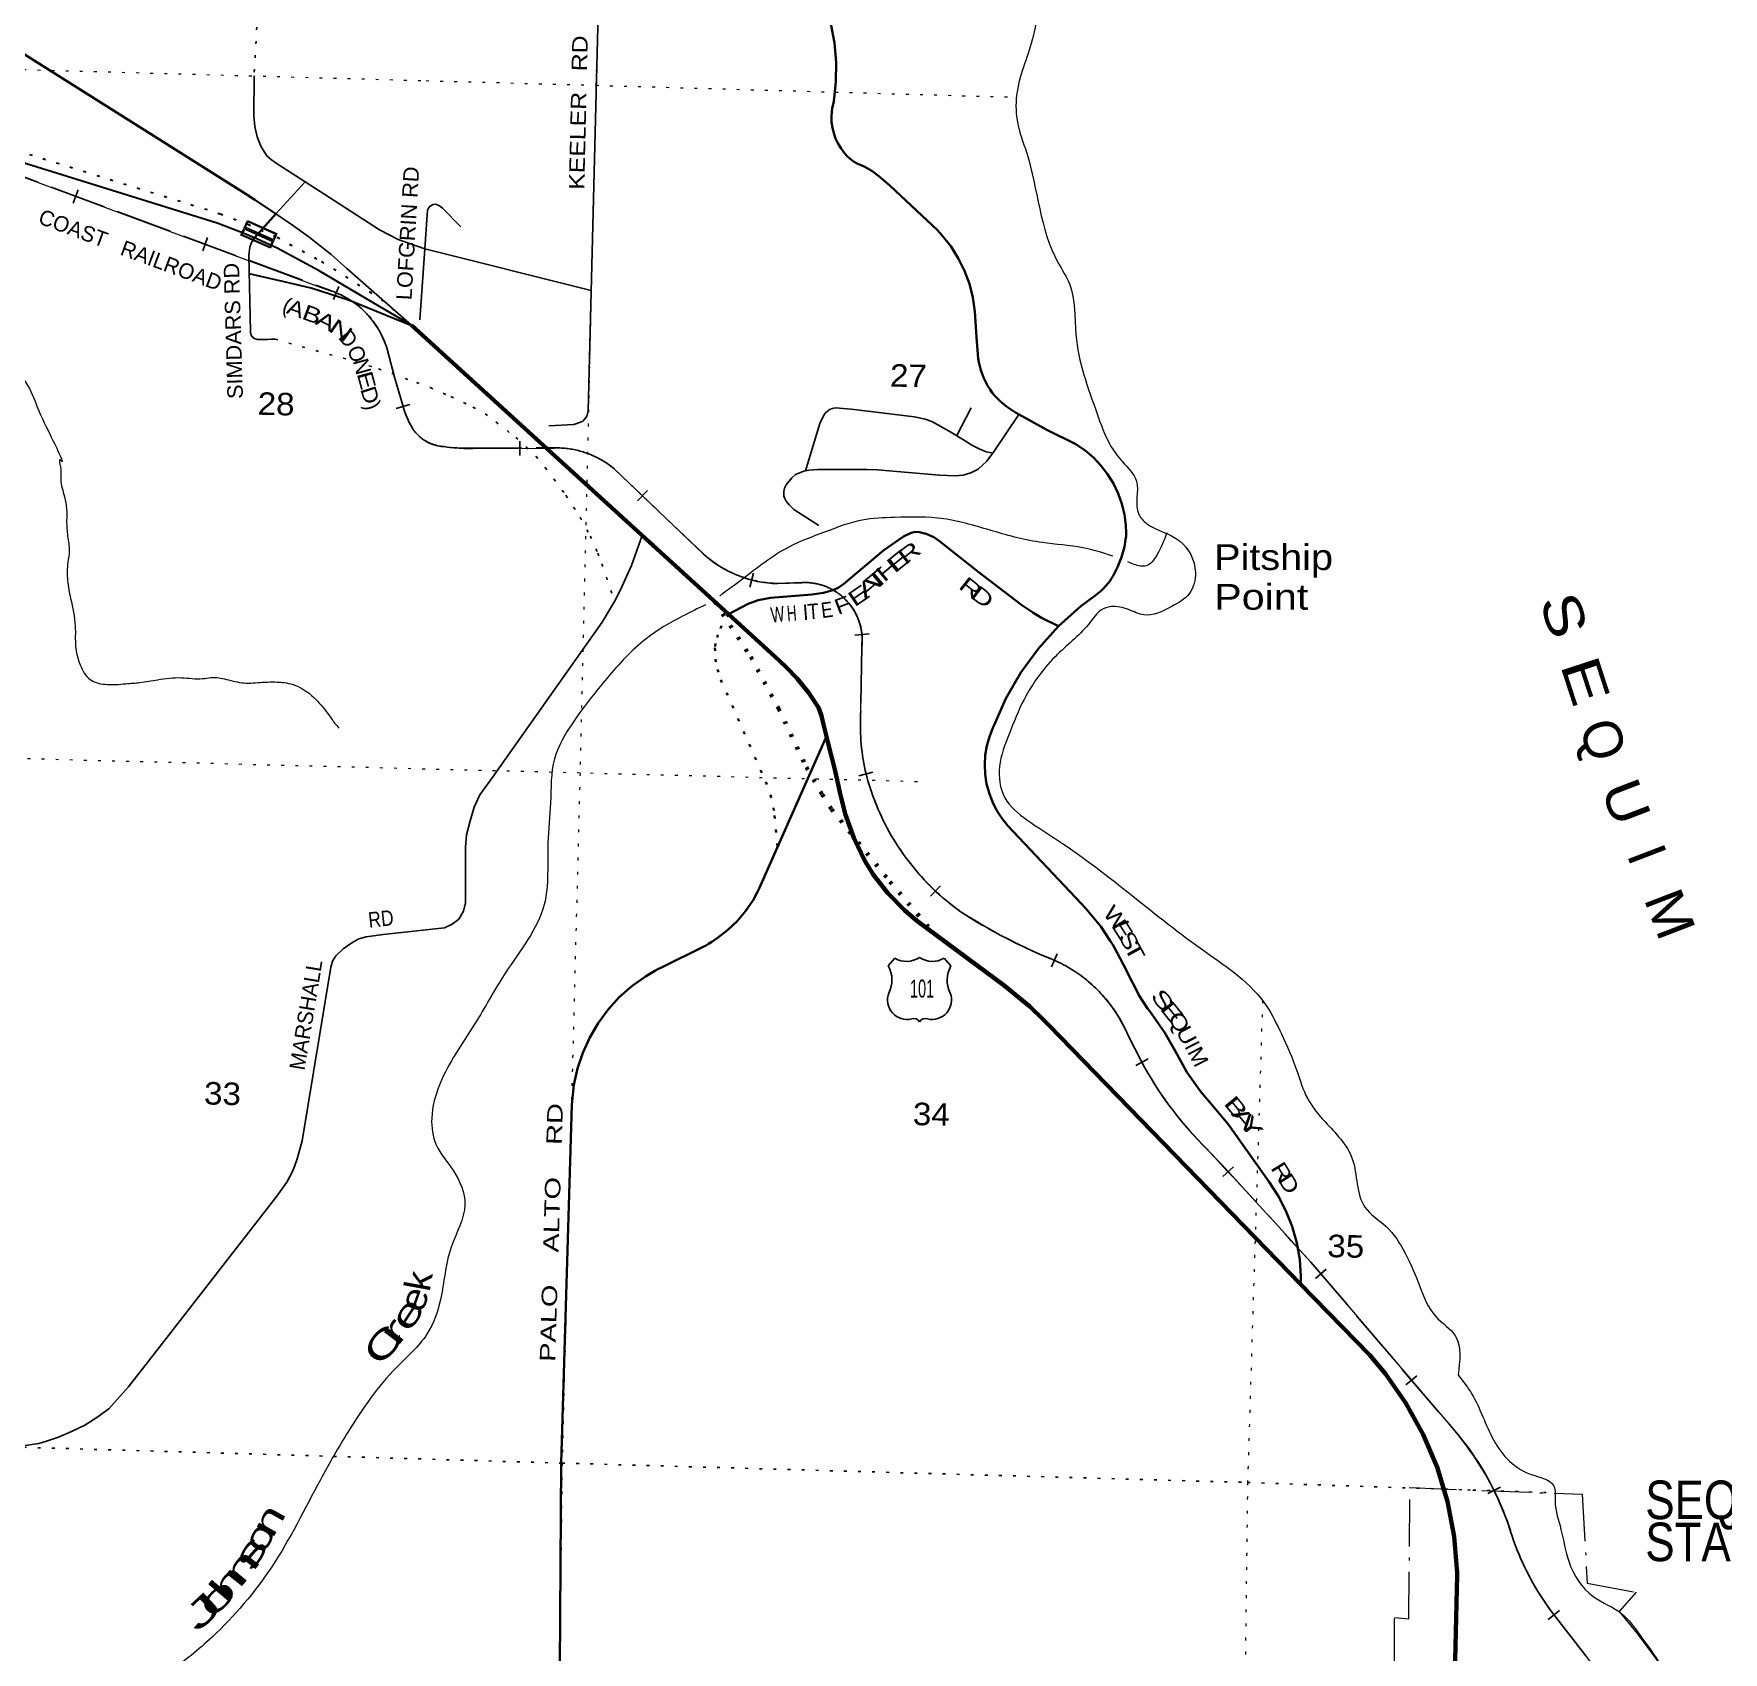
# Model space of a CAD drawing. Header units: feet. Extents: x -739708 to -488887, y 188754 to 379550.
# Drawn here: x -511194 to -498072, y 203743 to 216315 of the extents above; entities that cross this region are included whole.
import ezdxf
from ezdxf.enums import TextEntityAlignment as Align

# ---------------------------------------------------------------- set-up
doc = ezdxf.new("R2010")
doc.units = ezdxf.units.FT
doc.header["$LTSCALE"] = 73
for name, pattern in [('DOT_DASHED', [7.7, 5, -1.2, 0.3, -1.2]), ('DOTTED', [1.5, 0.3, -1.2]), ('LONG_DASHED', [7.5, 6, -1.5])]:
    doc.linetypes.add(name, pattern=pattern)
for name, color, linetype, lineweight in [('16', 7, 'Continuous', 25), ('20', 7, 'Continuous', 70), ('21', 7, 'Continuous', 25), ('26', 7, 'Continuous', 40), ('29', 7, 'Continuous', 25), ('39', 7, 'Continuous', 13), ('42', 7, 'Continuous', 25), ('44', 7, 'DOT_DASHED', 13), ('53', 7, 'DOTTED', 40), ('57', 7, 'Continuous', 13), ('6', 7, 'DOTTED', 25), ('63', 7, 'Continuous', 25), ('7', 7, 'DOTTED', 13)]:
    doc.layers.add(name, color=color, linetype=linetype, lineweight=lineweight)
for name, color, linetype in [('27', 7, 'Continuous'), ('30', 7, 'Continuous'), ('41', 7, 'Continuous')]:
    doc.layers.add(name, color=color, linetype=linetype)

msp = doc.modelspace()

# ---------------------------------------------------------------- linework, layer by layer
at = {"layer": '16'}
for p, q in [((-504557.27, 209075.17), (-504505.96, 209133.93)), ((-504314.2, 209139.9), (-504314.48, 209139.7)), ((-504122.11, 209134.02), (-504070.72, 209075.17))]:
    msp.add_line(p, q, dxfattribs=at)
for centre, radius, start, end in [((-504750.25, 208964.54), 222.05, 332.97043, 29.75871), ((-504414.88, 209291.59), 182.07, 239.97227, 303.45418), ((-504213.1, 209291.09), 181.52, 236.33975, 300.08743), ((-504213.11, 209291.59), 182.07, 236.54582, 236.59441), ((-503877.75, 208964.54), 222.05, 150.24129, 207.02957), ((-504411.06, 208809.64), 151.42, 159.09177, 283.81923), ((-504216.94, 208809.64), 151.42, 256.18077, 20.90823)]:
    msp.add_arc(centre, radius, start, end, dxfattribs=at)
for centre, major_axis, start_param, end_param in [((-504355.72, 208610.82), (-19.56, 51.67), 4.95877769, 6.28318531), ((-504272.27, 208610.82), (19.56, 51.67), 0, 1.32637542)]:
    msp.add_ellipse(centre, major_axis=major_axis, ratio=0.929097, start_param=start_param, end_param=end_param, dxfattribs=at)
at = {"layer": '20', "linetype": 'DOTTED', "lineweight": 35}
msp.add_line((-508229.25, 214022.37), (-508502.88, 214259.51), dxfattribs=at)
msp.add_lwpolyline([(-517465.52, 216548.16), (-514982.07, 216460.46), (-514807.7, 216443.45), (-514666.57, 216422.75), (-514540.17, 216396.32), (-514260.02, 216320.82), (-509745.32, 214917.08), (-509530.99, 214835.66), (-509302.37, 214734.39), (-508958.25, 214546.23), (-508502.45, 214259.24)], dxfattribs=at)
at = {"layer": '20', "lineweight": 35}
for points in [[(-517467.17, 216473.17), (-514987.03, 216385.58), (-514816.78, 216368.99), (-514679.71, 216348.87), (-514557.61, 216323.34), (-514280.92, 216248.78), (-509769.8, 214846.14), (-509559.51, 214766.26), (-509481.93, 214731.9)], [(-508257.48, 214048.11), (-508552.86, 214222.56), (-508976.75, 214472.44), (-509304.4, 214648.96), (-509485.54, 214733.5)]]:
    msp.add_lwpolyline(points, dxfattribs=at)
at = {"layer": '20'}
for points in [[(-505037.34, 210856.94), (-505061.23, 210949.07), (-505076.45, 211017.52), (-505099.82, 211081.05), (-505175.73, 211198.44), (-505263.5, 211307.25), (-505346.53, 211391.93), (-505404.96, 211446.96), (-505799.02, 211806.3), (-508261.18, 214051.49)], [(-501354.27, 206602.41), (-503308.11, 208611.86), (-503332.38, 208636.82), (-503357.42, 208661.35), (-503458.08, 208759.95), (-503656.52, 208922.67), (-503947.12, 209135.74), (-504336.57, 209425.89), (-504411.23, 209489.18), (-504429.99, 209506.25), (-504559.85, 209639.32), (-504675.09, 209785.24), (-504737.86, 209890.86), (-504824.37, 210069.31), (-504891.75, 210255.83), (-504933.1, 210423.36), (-504939.26, 210448.32), (-504944.53, 210473.36), (-504971.22, 210600.23), (-505028.69, 210823.34), (-505037.34, 210856.94)], [(-498847.65, 201427.18), (-499275.15, 201834.23), (-499513.54, 202076.84), (-499668.81, 202252.58), (-499804.86, 202443.57), (-499920.2, 202647.75), (-500013.56, 202862.86), (-500083.93, 203086.55), (-500130.53, 203316.37), (-500152.85, 203549.81), (-500154.63, 203681.98), (-500138.93, 204340.8), (-500138.33, 204365.84), (-500140.48, 204390.8), (-500162.06, 204642.07), (-500214.54, 204914.34), (-500295.19, 205179.64), (-500403.14, 205435.05), (-500537.18, 205677.78), (-500695.87, 205905.17), (-500818.01, 206050.9), (-501354.27, 206602.41)]]:
    msp.add_lwpolyline(points, dxfattribs=at)
at = {"layer": '20', "linetype": 'DOTTED'}
msp.add_lwpolyline([(-505904.11, 211902.13), (-505624.87, 211474.12), (-505408.42, 211072.59), (-505193.23, 210617.1), (-505070.26, 210405.96), (-504997.83, 210291.4), (-504544.53, 209728.54), (-504203.96, 209327.09)], dxfattribs=at)
at = {"layer": '21'}
msp.add_lwpolyline([(-508261.18, 214051.49), (-508761.36, 214490.78), (-508885.1, 214600.82), (-509054.65, 214736.08), (-509176.09, 214823.19), (-509313.37, 214915.21)], dxfattribs=at)
at = {"layer": '21', "lineweight": 35}
msp.add_lwpolyline([(-508252.45, 214043.53), (-508740.73, 214242.07), (-509038.6, 214338.35), (-509249.4, 214388.79), (-509520.96, 214450.3)], dxfattribs=at)
at = {"layer": '26'}
for q in [(-509477.04, 215024.91), (-509480.34, 214731.08)]:
    msp.add_line((-509313.37, 214915.21), q, dxfattribs=at)
for points in [[(-509476.14, 215024.31), (-509544.6, 215070.25), (-513254.72, 217410.3), (-513306.42, 217441.66)], [(-504578.9, 215164.84), (-504629.98, 215209.91), (-504685.5, 215249.4), (-504744.83, 215282.86), (-504774.76, 215296.79), (-504798.48, 215307.73), (-504826.09, 215323.81), (-504851.88, 215342.69), (-504875.55, 215364.16), (-504896.84, 215387.98), (-504923.81, 215422.97), (-504946.97, 215460.59), (-504966.08, 215500.42), (-504980.91, 215542.03), (-504991.32, 215584.96), (-504997.18, 215628.75), (-504998.43, 215672.91), (-504995.74, 215708.02), (-504992.57, 215733.73), (-504987.82, 215758.02), (-504986.35, 215765.54), (-504981.13, 215792.22), (-504978.33, 215815.54), (-504963.14, 215942.06), (-504960.91, 216093.2), (-504974.49, 216243.75), (-505003.74, 216392.05)], [(-501354.27, 206602.41), (-501353.99, 206622.06), (-501353.44, 206661.35), (-501361.85, 206792.88), (-501383.96, 206922.81), (-501419.53, 207049.72), (-501468.17, 207172.22), (-501529.35, 207288.96), (-501602.4, 207398.66), (-501917.49, 207846.09), (-502054.55, 208006.83), (-502128.66, 208095.33), (-502237.11, 208249.62), (-502328.85, 208414.39), (-502407.88, 208554.37), (-502492.4, 208674.31), (-502510.11, 208699.44), (-502529.26, 208724.31), (-502543.16, 208742.37), (-502606.05, 208838.62), (-502658.53, 208940.9), (-502731.47, 209088.47), (-502802.27, 209220.32), (-502815.15, 209244.32), (-502832.56, 209270.32), (-502905.49, 209379.24), (-503021.65, 209520.29), (-503059.6, 209558.67), (-503629.48, 210162.96), (-503675.64, 210220.72), (-503715.5, 210282.99), (-503748.64, 210349.08), (-503774.69, 210418.28), (-503793.36, 210489.82), (-503804.45, 210562.92), (-503807.84, 210636.78), (-503803.49, 210710.58), (-503791.45, 210783.53), (-503771.85, 210854.82), (-503744.91, 210923.67), (-503737.88, 210938.71), (-503643.04, 211151.12), (-503526.52, 211352.45), (-503389.59, 211540.5), (-503233.75, 211713.21), (-503060.71, 211868.68), (-502951.98, 211949.98), (-502927.08, 211968.6), (-502901.98, 211989.88), (-502896.33, 211994.67), (-502863.7, 212028.3), (-502834.76, 212065.16), (-502825.54, 212079.84), (-502809.86, 212104.8), (-502797.1, 212129.84), (-502776.04, 212171.17), (-502745.53, 212249.28), (-502723.35, 212330.15), (-502714.15, 212386.13), (-502709.88, 212412.12), (-502710.5, 212436.13), (-502712.16, 212497.01), (-502723.39, 212581.52), (-502743.39, 212664.4), (-502771.95, 212744.73), (-502808.74, 212821.64), (-502853.38, 212894.28), (-502905.36, 212961.86), (-502964.12, 213023.63), (-503029.01, 213078.93), (-503099.33, 213127.13), (-503325.42, 213239.56), (-503569.56, 213374.14), (-503585.13, 213383.89), (-503637.63, 213418.48), (-503686.24, 213458.37), (-503729.28, 213501.98), (-503750.49, 213526.95), (-503766.42, 213551.98), (-503785.37, 213581.76), (-503814.3, 213639.87), (-503837, 213700.69), (-503853.22, 213763.55), (-503858.53, 213793.46), (-503872.72, 213958.26), (-503884.3, 214156.86), (-503900.11, 214265.41), (-503927.17, 214371.71), (-503965.2, 214474.6), (-504013.77, 214572.95), (-504072.36, 214665.69), (-504140.32, 214751.79), (-504174.7, 214789.08), (-504541.9, 215133.37), (-504578.9, 215164.84)], [(-503234.4, 211712.63), (-503367.24, 211778.78), (-503435.04, 211819.97), (-503520.78, 211876.41), (-503860.6, 212137.16), (-504159.54, 212373.26), (-504204.5, 212404.7), (-504262.05, 212429.54), (-504315.07, 212443.08), (-504346.66, 212445.34), (-504379.39, 212438.57), (-504439.2, 212410.04), (-504591.5, 212303.11), (-504902.89, 212041.22), (-504945.76, 212011.87), (-504986.89, 211992.12), (-505060.84, 211971.23), (-505150.92, 211959.43), (-505472.01, 211934.28), (-505568.55, 211914.79), (-505644.41, 211887.64), (-505799.02, 211806.3)], [(-507107.39, 203627.41), (-507098.35, 205214.33), (-507013.8, 207996.18), (-507013.04, 208021.17), (-507010.24, 208046.18), (-506998.6, 208150.22), (-506970.75, 208277.05), (-506929.8, 208400.27), (-506876.19, 208518.53), (-506810.51, 208630.54), (-506733.49, 208735.07), (-506645.96, 208830.98), (-506548.88, 208917.22), (-506443.32, 208992.83), (-506368.86, 209035.67), (-506342.04, 209051.11), (-506318.86, 209062.52), (-505985.29, 209226.78), (-505977.76, 209231.27), (-505952.76, 209246.16), (-505927.76, 209262.06), (-505885.51, 209288.94), (-505804.78, 209351.56), (-505731.05, 209422.27), (-505665.1, 209500.3), (-505607.68, 209584.8), (-505572.81, 209649.82), (-505559.37, 209674.88), (-505548.34, 209699.82), (-505051.34, 210823.34), (-505037.34, 210856.94)]]:
    msp.add_lwpolyline(points, dxfattribs=at)
at = {"layer": '29', "linetype": 'DOTTED'}
msp.add_line((-509405.93, 217351.54), (-509482.94, 215987.84), dxfattribs=at)
at = {"layer": '29'}
for p, q in [((-509313.37, 214915.21), (-509086.64, 215165.21)), ((-508157.08, 214644.26), (-506864.77, 214321.25)), ((-503912.49, 213408.52), (-504026.8, 213190.2)), ((-505200.81, 212918.99), (-505087.66, 213288.18)), ((-510238.16, 206086.11), (-509306.8, 207285.1))]:
    msp.add_line(p, q, dxfattribs=at)
for points in [[(-507193.61, 213270.15), (-507000.09, 213281.11), (-506947.71, 213297.33), (-506929.16, 213306.61), (-506911.07, 213325.65), (-506897.63, 213343.73), (-506888.81, 213385.04), (-506788.35, 217298.02)], [(-509086.64, 215165.21), (-509303.02, 215303.53), (-509348.15, 215335.14), (-509382.49, 215366.67), (-509428.26, 215436.73), (-509459.85, 215513.49), (-509477.9, 215594.76), (-509483.54, 215678.3), (-509482.94, 215987.84)], [(-508157.08, 214644.26), (-508364.32, 214716.54), (-508508.73, 214793.3), (-508815.62, 214991.97), (-509086.64, 215165.21)], [(-508138.71, 214908.15), (-508134.73, 214945.84), (-508129.16, 214959.76), (-508120.82, 214970.89), (-508102.27, 214983.88), (-508091.14, 214989.45), (-508077.23, 214990.38), (-508065.17, 214988.52), (-508046.63, 214981.1), (-508034.57, 214973.68), (-508018.81, 214960.68), (-507876.92, 214814.99)], [(-508138.71, 214908.15), (-508157.08, 214644.26), (-508195.41, 214093.51)], [(-509480.34, 214731.08), (-509503.73, 214694.83), (-509515.18, 214658.15), (-509524.35, 214593.96), (-509510.39, 214001.71)], [(-509510.39, 214001.71), (-509506.77, 213980.27), (-509500.28, 213967.28), (-509490.08, 213954.29), (-509475.24, 213945.94), (-509455.76, 213939.44), (-509432.2, 213939.88), (-509379.17, 213941.01), (-509346.45, 213943.27), (-509319.44, 213942.23)], [(-505087.66, 213288.18), (-505057.8, 213353.02), (-505042.04, 213372.5), (-505008.66, 213398.48), (-504991.04, 213404.98), (-504967.86, 213409.62), (-504845.46, 213398.48), (-504352.15, 213339.1), (-504270.55, 213320.54), (-504218.62, 213301.98), (-504085.09, 213227.75), (-503958.98, 213153.52), (-503907.05, 213120.12), (-503851.42, 213090.42), (-503796.7, 213067.23), (-503743.67, 213058.15)], [(-503543.9, 213356.73), (-503743.95, 213058.23), (-503743.67, 213058.15)], [(-503743.95, 213058.23), (-503794.85, 212993), (-503859.76, 212933.61), (-503915.39, 212903.92), (-503974.74, 212885.36), (-504037.8, 212881.65), (-504158.34, 212885.36), (-504640.53, 212928.05), (-504723.98, 212929.9), (-505100.46, 212929.9), (-505172.79, 212924.34), (-505211.73, 212916.91), (-505237.69, 212907.63), (-505278.5, 212890.93), (-505306.31, 212866.81), (-505350.82, 212811.13), (-505363.8, 212785.15), (-505369.37, 212759.17), (-505367.51, 212722.05), (-505361.95, 212710.92), (-505348.97, 212683.08), (-505326.71, 212655.25), (-505289.62, 212619.99), (-505095.56, 212494.08)], [(-509306.8, 207285.1), (-509228.42, 207393.25), (-509187.61, 207471.19), (-509169.07, 207515.74), (-509146.81, 207575.12), (-509109.84, 207714.54), (-508887.27, 209065.67), (-508874.28, 209112.07), (-508848.32, 209152.9), (-508790.82, 209206.72), (-508722.19, 209253.12), (-508670.18, 209284.38), (-508610.83, 209299.23), (-508479.23, 209318.08), (-508004.42, 209370.05), (-507943.21, 209397.89), (-507893.13, 209436.86), (-507856.04, 209499.97), (-507841.2, 209563.07), (-507841.2, 209993.65), (-507831.93, 210092.02), (-507804.11, 210201.51), (-507772.58, 210307.31), (-507729.92, 210401.96), (-507633.47, 210535.59), (-506780.29, 211745.67), (-506683.86, 211905.29), (-506639.33, 211990.65), (-506550.31, 212183.67), (-506469.28, 212417.49)], [(-511518.2, 205337.05), (-511279.85, 205346.34), (-511153.73, 205364.9), (-511094.37, 205383.46), (-511001.64, 205413.15), (-510901.48, 205457.7), (-510797.62, 205505.95), (-510704.88, 205565.34), (-510612, 205633.87), (-510460.06, 205802.9), (-510238.16, 206086.11)]]:
    msp.add_lwpolyline(points, dxfattribs=at)
at = {"layer": '29', "linetype": 'DOTTED'}
msp.add_lwpolyline([(-509319.44, 213942.23), (-508694.89, 213768.3), (-508516.05, 213712.99), (-508221.02, 213605.75), (-508114.39, 213566.24), (-507954.76, 213497.38), (-507782.68, 213414.98), (-507688.49, 213361.92), (-507604.42, 213299.83), (-507450.97, 213180.18), (-507293.69, 213033.08), (-507220.81, 212945.38), (-507061.18, 212729.76), (-506948.9, 212559.31), (-506871.63, 212413.69), (-506812.38, 212279.36), (-506781.37, 212196.95), (-506684.16, 211906.8)], dxfattribs=at)
at = {"layer": '39'}
for points in [[(-503334.12, 222589.22), (-503326.18, 222855.79), (-503360.1, 223015.47), (-503409.63, 223271.95), (-503461.29, 223305.45), (-503514.42, 223045.15), (-503528.79, 222716.89), (-503584.96, 222275.6), (-503637.81, 221892.84), (-503666.35, 221606.52), (-503654.54, 221412.26), (-503763.56, 221222.74), (-503999.27, 220955.26), (-504148.17, 220693.9), (-504308.08, 220572.23), (-504477.88, 220458.86), (-504717.37, 220474.39), (-504877.85, 220417.4), (-504973.22, 220207.37), (-505101.3, 219975.85), (-505232.87, 219950.53), (-505344.95, 219985.4), (-505312.42, 219907.88), (-505335.34, 219874.04), (-505419.99, 219873.94), (-505386.87, 219822.66), (-505307.87, 219659.21), (-505156.41, 219401.15), (-505007.27, 219219.94), (-504837.49, 219060.5), (-504644.74, 218936.9), (-504282.07, 218841.8), (-503918.76, 218865.91), (-503759.44, 218961.33), (-503705.3, 219129.85), (-503730.94, 219245.62), (-503771.63, 219319.29), (-503690.87, 219416.48), (-503644.13, 219524.55), (-503622.4, 219685.73), (-503641.15, 219839.74), (-503685.37, 219935.72), (-503644.54, 219959.04), (-503546.69, 219918.43), (-503487.57, 219676.61), (-503553.94, 219320.43), (-503604.24, 218961.85), (-503565, 218732.61), (-503457, 218513.94), (-503401.55, 218379.31), (-503452.06, 218101.57), (-503358.95, 217485.13), (-503376.86, 216861.09), (-503431.79, 216294.48), (-503556.22, 215864.84), (-503557.04, 215646.6), (-503482.17, 215388.26), (-503239.08, 214538.05), (-503148.13, 214368.26), (-503100.35, 213979.18), (-502934.68, 213363.11), (-502835.19, 213124.42), (-502737.43, 212988.83), (-502629.88, 212840.9), (-502611.45, 212581.81), (-502550.54, 212511.72), (-502295.57, 212376.62), (-502172.04, 212131.32), (-502217.98, 211968.67), (-502359.35, 211864.77), (-502572.39, 211800.88), (-502690.39, 211841.95), (-502826.92, 211865.25), (-502906.15, 211836.73), (-502988.84, 211743.62), (-503242.27, 211494.73), (-503501.97, 211144.94), (-503618.83, 210874.77), (-503692.93, 210623.84), (-503651.99, 210380.42), (-503480.47, 210208.8), (-503234.19, 210045.6), (-502096.48, 209185.24), (-501838.65, 208997.53), (-501618.2, 208760.15), (-501504.07, 208545.37), (-501385.33, 208265.83), (-501299.63, 208041.6), (-501164.54, 207862.73), (-500953.28, 207575.03), (-500854.82, 207198.94), (-500692.83, 207051.8), (-500542.31, 206842.26), (-500429.12, 206585.08), (-500307.29, 206353.96), (-500151.56, 206196.85), (-500132.03, 205897.33)], [(-492445.29, 222571.12), (-493412.68, 222209.05), (-493977.27, 221924.77), (-494474.71, 221669.27), (-494910.69, 221367.93), (-495169.89, 221131.3), (-495365.44, 220947.79), (-496005.77, 220610.65), (-496556.66, 220398.81), (-496992.36, 220291.46), (-497691.72, 220109.25), (-498138.39, 219961.73), (-498680.14, 219798.18), (-499516.05, 219548.33), (-500348.03, 219368.32), (-500840.65, 219273.36), (-501610.07, 219094.55), (-502120.17, 218994.95), (-502443.47, 218775.94), (-502456.33, 218560), (-502382.93, 218416.88), (-502195.23, 218428.79), (-501721.66, 218608.03), (-500799.1, 218923.19), (-500110.62, 219160.6), (-499647.68, 219320.84), (-499188.38, 219510.6), (-498773.09, 219606.28), (-498257.98, 219659.29), (-497889.74, 219661.03), (-497682.68, 219518.96), (-497593.97, 219339.11), (-497330.69, 219034.07), (-497086.65, 218860.82), (-497005.24, 218715.49), (-497099.93, 218444.82), (-497243.33, 218250.03), (-497437.98, 218106.91), (-497532.69, 218197.97), (-497603.58, 218454.2), (-497683.06, 218686.38), (-497777.99, 218949.21), (-497821.12, 219184.61), (-497821.55, 219437.22), (-497908.03, 219528.44), (-497958.32, 219523.86), (-498023.48, 219419.56), (-497958.96, 219058.39), (-497844.12, 218694.06), (-497559.56, 217986.39), (-497355.95, 217717.05), (-496638.02, 217102.63), (-496328.09, 216901.62), (-495852.68, 216529.13), (-495245.58, 216006.13), (-494932.22, 215596.89), (-494669.97, 215245.39), (-494212.78, 214778.33), (-494082.45, 214476.3), (-493963.91, 214006.8), (-493710.34, 213083.6), (-493600.2, 212780), (-493585.73, 212434.11), (-493665.62, 212013.56), (-493913.54, 211196.69), (-494131.44, 210732.79), (-494387, 210207.09), (-494695.1, 209765.43), (-495022.49, 209362.61), (-495187.64, 209186.5), (-495255.38, 209131.45), (-495220.82, 209053.87), (-495100.37, 208942.02), (-494998.63, 208804.32), (-494935.63, 208465.41), (-494958.3, 208261.82), (-494888.26, 208058.15), (-494591.43, 207358.28), (-494455.95, 207106.65), (-494127.02, 206581.87), (-493926.05, 206284.3), (-493762.09, 206135.09), (-493616.93, 206046.93), (-493503.73, 205880.68), (-493431.46, 205596.13), (-493461.83, 205317.94), (-493487.81, 205146.75), (-493497.84, 205058.06), (-493415.88, 205027.92), (-493306.34, 204968.85), (-493193.9, 204859.2), (-493111.6, 204663.34), (-492998.81, 204387.97), (-492917.62, 204232.55), (-492880.84, 204074.09), (-492853.01, 204036.68)], [(-512579.38, 214610.26), (-512409.65, 214548.09), (-512265.83, 214498.58), (-512161.47, 214488.26), (-512159.46, 214488.22), (-512155.55, 214482.08), (-511986.38, 214391.68), (-511835.99, 214265.36), (-511753.05, 214186.9), (-511735.16, 214176.43), (-511585.04, 214035.99), (-511485.65, 213872.44), (-511239.92, 213580.63), (-511160.9, 213403.39), (-511064.37, 213195.51), (-510989.6, 213006.26), (-510991.57, 213008.32), (-510993.74, 213000.29), (-510986.63, 212951.71), (-510984.48, 212854.82), (-510954.92, 212719), (-510938.66, 212623.82), (-510938.36, 212535.03), (-510930.69, 212411.79), (-510918.8, 212298.54), (-510928.55, 212209.98), (-510931.31, 212066.78), (-510907.83, 211929.07), (-510871.79, 211712.4), (-510868.76, 211556.98), (-510833.33, 211412.96), (-510755.11, 211298.29), (-510641.2, 211261.53), (-510478.24, 211266.09), (-510369.47, 211275.85), (-510232.32, 211297.11), (-510047.01, 211313.3), (-509882.27, 211305.71), (-509817.76, 211314.41), (-509697.39, 211299.71), (-509561.18, 211272.56), (-509418.31, 211277.56), (-509337.84, 211279.86), (-509215.38, 211269.15), (-509079.79, 211209.73), (-508990.82, 211131.15), (-508884.77, 210999.73), (-508857.37, 210960.8), (-508821.93, 210921.7)], [(-502809.47, 212256.49), (-503046.49, 212322.89), (-503362.03, 212362.36), (-503742.97, 212451.82), (-504125.79, 212547.38), (-504508.48, 212558.06), (-504760.86, 212537.5), (-505053.18, 212443.08), (-505329.83, 212328.09), (-505690.11, 212077.57), (-505864.26, 211949.78)], [(-502393.37, 212438.07), (-502471.37, 212265.41), (-502553.83, 212182.4), (-502646.31, 212192.58), (-502697.21, 212213.39)], [(-505975.91, 211879.85), (-506153.98, 211791.01), (-506438.03, 211615.56), (-506741.11, 211309.19), (-507006.76, 210963.58), (-507150.08, 210681.88), (-507179.83, 210341.03), (-507200.84, 210030.3), (-507229.66, 209549.99), (-507529.63, 209021.26), (-507770.31, 208620.52), (-508040.63, 208155.78), (-508102.96, 207890.44), (-508069.23, 207685.57), (-507934.68, 207482.46), (-507845.76, 207221.78), (-507951.92, 206888.72), (-508035.57, 206480.38), (-508140.25, 206213.98), (-508377.79, 205954.63), (-508749.55, 205459.85), (-508967.53, 205082.85), (-509345.35, 204406.33), (-509808.93, 203861.09), (-510147.5, 203589.88), (-510511.81, 203339.46), (-510755.98, 203053.98), (-510929.33, 202781.05), (-510975.99, 202495.15), (-511071.81, 202264.92), (-511907.95, 201279.48), (-512098.4, 200962.48), (-512185.94, 200651.23), (-512255.62, 200327.45), (-512633.97, 199083.09), (-512767.88, 198770.87), (-512910.53, 198428.54), (-512950.43, 198265.75)], [(-500132.03, 205897.33), (-500036.15, 205767.84), (-499868.62, 205416.47), (-499570.74, 205126.81), (-499387.39, 205033.74), (-499377.91, 204916.32), (-499332.4, 204697.04), (-499269.53, 204443.01), (-499081.99, 204176.05), (-498859.25, 204041.68), (-498719.82, 203876.85), (-498598.66, 203706.38), (-498489.54, 203538.2), (-498325.89, 203374.85), (-498046.44, 203253.34), (-497836.15, 203012.14), (-497645.97, 202773.42), (-497515.36, 202574.44), (-497441.64, 202445.46), (-497335.15, 202430.92), (-497211.33, 202379.62), (-497245.63, 202287.44), (-497356.26, 202116.15), (-497453.05, 201932.42), (-497578.86, 201622.04), (-497607.09, 201258.93), (-497495.34, 200937.1), (-496859.61, 200160.86), (-496680.04, 199898.13), (-496235.3, 199318.32), (-496051.04, 199123.02), (-495812.54, 198940.82), (-495202.24, 198652.17), (-495012.53, 198664.04), (-494925.86, 198664.1), (-494838.49, 198605.54), (-494877.98, 198551.87), (-494917.42, 198500.22), (-494869.43, 198482.97), (-494810.53, 198412.93), (-494772.93, 198381.77), (-494611.69, 198382.16), (-494500.41, 198310.93), (-494500.29, 198135.11), (-494551.15, 197932.16), (-494542.21, 197881.44), (-494394.54, 197724.51), (-494092.34, 197628.75), (-493852.32, 197546.53), (-493624.88, 197533.3), (-493474.34, 197505.64), (-493385.26, 197432.89), (-493232.12, 197431.45), (-493145.77, 197417.37), (-493057.45, 197401.22), (-493016.2, 197427.1), (-492995.31, 197456.88)]]:
    msp.add_spline(points, degree=3, dxfattribs=at)
at = {"layer": '44'}
msp.add_lwpolyline([(-500509.5, 205021.51), (-499166.8, 204969.55), (-499128.56, 204278.49), (-498747.45, 204209.22), (-498881.2, 204060.22), (-498740.25, 203889.49), (-498510.29, 203577.72), (-499157.76, 203607.03), (-499159.38, 202341.77), (-500522.88, 202433.59), (-500516.64, 203635.95), (-500624.49, 203640.81), (-500626.16, 204012.56), (-500513.68, 204003.09), (-500505.37, 205021.35)], dxfattribs=at)
at = {"layer": '53'}
msp.add_lwpolyline([(-505799.02, 211806.3), (-505851.73, 211716.11), (-505881.69, 211646.57), (-505899.11, 211578.39), (-505903.63, 211544.53), (-505900.08, 211457.15), (-505883.32, 211377.46), (-505857.35, 211296.67), (-505508.41, 210503.34), (-505471.51, 210402.14), (-505448.94, 210302.8), (-505439.92, 210241.85), (-505416.29, 209998.34)], dxfattribs=at)
at = {"layer": '57'}
msp.add_line((-509559.27, 214807.48), (-509330.15, 214705.6), dxfattribs=at)
for points in [[(-509533.88, 214864.59), (-509305.44, 214763.02), (-509356.23, 214648.8), (-509584.66, 214750.37)], [(-509574.09, 214754.42), (-509555.2, 214796.92), (-509341.39, 214701.84), (-509360.28, 214659.35)], [(-509548.7, 214811.53), (-509529.82, 214854.02), (-509316, 214758.95), (-509334.9, 214716.46)]]:
    msp.add_lwpolyline(points, close=True, dxfattribs=at)
at = {"layer": '6'}
msp.add_lwpolyline([(-523627.37, 205701.9), (-523103.79, 205707.95), (-522837.8, 205705.97), (-517778.59, 205549.02), (-512476, 205370.4), (-507090.33, 205212.13), (-501766.97, 205061.33), (-499379.31, 204981)], dxfattribs=at)
at = {"layer": '63'}
for p, q in [((-510887.98, 214999.55), (-510849.53, 215103.27)), ((-509881.7, 214629.36), (-509843.26, 214733.07)), ((-508865.73, 214249.99), (-508824.9, 214352.79)), ((-508377.99, 213403.38), (-508272.08, 213435.26)), ((-507417.64, 213039.79), (-507418.03, 213150.4)), ((-506504.28, 212687.39), (-506427.93, 212767.43)), ((-505632.29, 212017.22), (-505604.17, 212124.2)), ((-504815.7, 211642.36), (-504705.66, 211653.52)), ((-504784.71, 210551.58), (-504677.73, 210579.69)), ((-504228.19, 209616.68), (-504152.13, 209696.99)), ((-503290.5, 209065.89), (-503246.55, 209167.39)), ((-502635.01, 208299.41), (-502537.96, 208352.49)), ((-501958.56, 207439.37), (-501876.74, 207513.81)), ((-501239.05, 206646.81), (-501154.9, 206718.59)), ((-500536.37, 205819.05), (-500452.22, 205890.83)), ((-499901.3, 204975.96), (-499802.25, 205025.18)), ((-499431.51, 203997.99), (-499344.23, 204065.93))]:
    msp.add_line(p, q, dxfattribs=at)
at = {"layer": '63', "lineweight": 13}
for p, q in [((-507786.61, 213094.62), (-507152.17, 213096.82)), ((-506683.73, 212932.52), (-505994.18, 212274.73)), ((-505416.33, 212044.15), (-505227.84, 212050.68)), ((-504763.6, 211553.69), (-504771.52, 211054.96)), ((-502697.71, 208538.25), (-502588.24, 208325.4)), ((-501276.14, 206772.72), (-500131.21, 205430.54)), ((-499411.65, 204063.82), (-498529.73, 202930.77))]:
    msp.add_line(p, q, dxfattribs=at)
msp.add_lwpolyline([(-512757.27, 215760.66), (-512599.12, 215693.63), (-508968.19, 214347.82), (-508889.72, 214318.73)], dxfattribs=at)
at = {"layer": '63', "linetype": 'LONG_DASHED'}
for points in [[(-512598.71, 215694.65), (-508967.8, 214348.85), (-508889.35, 214319.76), (-508877.99, 214315.91), (-508866.76, 214311.82), (-508855.6, 214307.53), (-508844.42, 214303.08), (-508833.39, 214298.4), (-508822.49, 214293.55), (-508811.57, 214288.54), (-508800.79, 214283.3), (-508790.15, 214277.87), (-508779.51, 214272.24), (-508769.07, 214266.45), (-508758.67, 214260.53), (-508748.35, 214254.35), (-508738.22, 214248.02), (-508728.17, 214241.49), (-508718.22, 214234.85), (-508708.37, 214227.96), (-508698.68, 214220.98), (-508689.08, 214213.74), (-508679.65, 214206.41), (-508670.29, 214198.88), (-508661.12, 214191.2), (-508652.09, 214183.35), (-508643.16, 214175.39), (-508634.38, 214167.18)], [(-508634.38, 214167.18), (-508625.72, 214158.88), (-508617.24, 214150.42), (-508608.88, 214141.85), (-508600.73, 214133.06), (-508592.69, 214124.17), (-508584.83, 214115.19), (-508577.1, 214106.03), (-508569.55, 214096.72), (-508562.14, 214087.25), (-508554.89, 214077.74), (-508547.85, 214068.01), (-508540.98, 214058.21), (-508534.23, 214048.3), (-508527.71, 214038.32), (-508521.34, 214028.09), (-508515.12, 214017.85), (-508509.17, 214007.48), (-508503.3, 213997.06), (-508497.65, 213986.43), (-508492.21, 213975.8), (-508486.95, 213965.08), (-508481.82, 213954.18), (-508477, 213943.25), (-508472.25, 213932.27), (-508467.77, 213921.15), (-508463.41, 213909.93), (-508459.31, 213898.73), (-508455.42, 213887.39), (-508451.68, 213876.02), (-508451.55, 213875.63), (-508391.22, 213646.51), (-508326, 213419.95)], [(-508325.63, 213416.08), (-508314.48, 213384.09), (-508309.23, 213370.06), (-508303.73, 213356.1), (-508298.05, 213342.13), (-508292.07, 213328.35), (-508285.87, 213314.74), (-508279.48, 213301.09), (-508272.79, 213287.64), (-508265.89, 213274.36), (-508258.71, 213261.09), (-508252.88, 213250.68), (-508249.9, 213246.12), (-508246.81, 213241.64), (-508243.64, 213237.2), (-508240.4, 213232.76), (-508237.08, 213228.44), (-508233.69, 213224.17), (-508230.23, 213219.93), (-508226.68, 213215.78), (-508223.08, 213211.7), (-508219.38, 213207.64), (-508215.63, 213203.7), (-508211.82, 213199.78), (-508207.92, 213195.94), (-508203.97, 213192.19), (-508199.95, 213188.5), (-508195.88, 213184.86), (-508191.71, 213181.31), (-508187.52, 213177.83), (-508183.23, 213174.41), (-508178.91, 213171.09), (-508174.53, 213167.82), (-508170.09, 213164.66), (-508165.59, 213161.56), (-508161.05, 213158.53), (-508156.44, 213155.59), (-508151.78, 213152.72), (-508147.07, 213149.95), (-508142.34, 213147.23), (-508137.53, 213144.64), (-508132.68, 213142.1), (-508127.82, 213139.66), (-508122.9, 213137.29), (-508117.94, 213135.03), (-508112.9, 213132.84), (-508107.88, 213130.72), (-508102.79, 213128.72), (-508097.67, 213126.82), (-508092.52, 213124.96), (-508087.37, 213123.23), (-508082.13, 213121.59), (-508076.9, 213120.01), (-508071.65, 213118.57), (-508066.39, 213117.17), (-508066.1, 213117.11), (-508055.92, 213115.39), (-508031.33, 213111.4), (-508006.47, 213107.87), (-507981.76, 213104.74), (-507956.92, 213102.06), (-507931.95, 213099.95), (-507907.13, 213098.12), (-507882.19, 213096.72), (-507857.11, 213095.9), (-507839.93, 213095.53), (-507152.18, 213097.91), (-507144.81, 213098.07)], [(-507144.81, 213098.07), (-507132.59, 213098.13), (-507120.32, 213098.03), (-507108.16, 213097.67), (-507095.94, 213097.07), (-507083.77, 213096.32), (-507071.56, 213095.38), (-507059.44, 213094.13), (-507047.25, 213092.73), (-507035.14, 213091.13), (-507023.06, 213089.28), (-507011.06, 213087.22), (-506999.05, 213084.96), (-506987.06, 213082.56), (-506975.16, 213079.85), (-506963.3, 213076.98), (-506951.46, 213073.87), (-506939.65, 213070.6), (-506927.97, 213067.08), (-506916.33, 213063.4), (-506904.77, 213059.51), (-506893.25, 213055.38), (-506881.86, 213051.08), (-506870.45, 213046.59), (-506859.21, 213041.89), (-506847.96, 213036.98), (-506836.91, 213031.86), (-506825.87, 213026.59), (-506814.98, 213021.16), (-506804.11, 213015.48), (-506793.43, 213009.59), (-506782.83, 213003.59), (-506772.27, 212997.34), (-506761.89, 212990.97), (-506751.59, 212984.4), (-506741.43, 212977.55), (-506731.4, 212970.67), (-506721.46, 212963.56), (-506711.64, 212956.2), (-506701.97, 212948.78), (-506692.43, 212941.2), (-506682.99, 212933.34), (-505993.42, 212275.53), (-505989.74, 212272.15), (-505978.22, 212261.98), (-505966.53, 212251.9), (-505954.73, 212242.17), (-505942.68, 212232.6), (-505930.52, 212223.21), (-505918.2, 212213.99), (-505905.68, 212205.14), (-505893, 212196.34), (-505880.21, 212187.83), (-505867.25, 212179.57), (-505854.19, 212171.57), (-505840.95, 212163.75), (-505827.63, 212156.1), (-505814.12, 212148.8), (-505800.51, 212141.66), (-505786.73, 212134.8), (-505772.86, 212128.11), (-505758.9, 212121.77), (-505744.83, 212115.6), (-505730.68, 212109.69), (-505716.34, 212104.05), (-505702.01, 212098.67), (-505687.49, 212093.46), (-505672.96, 212088.61), (-505658.25, 212083.93), (-505643.54, 212079.59), (-505628.74, 212075.44), (-505613.94, 212071.54), (-505598.95, 212067.92), (-505583.96, 212064.64), (-505568.95, 212061.53), (-505553.77, 212058.69), (-505538.67, 212056.11), (-505523.48, 212053.8), (-505508.2, 212051.84), (-505493, 212050.05), (-505477.71, 212048.53), (-505462.32, 212047.35), (-505447.01, 212046.35), (-505431.71, 212045.62), (-505416.33, 212045.25), (-505227.88, 212051.77), (-505223.4, 212051.97), (-505215.63, 212052.22), (-505207.84, 212052.35), (-505200.03, 212052.27), (-505192.27, 212052.12), (-505184.48, 212051.82), (-505176.68, 212051.35)], [(-505176.67, 212051.35), (-505168.93, 212050.8), (-505161.18, 212050.11), (-505153.42, 212049.24), (-505145.67, 212048.28), (-505137.98, 212047.14), (-505130.31, 212045.88), (-505122.6, 212044.52), (-505114.96, 212042.98), (-505107.38, 212041.33), (-505099.77, 212039.57), (-505092.21, 212037.65), (-505084.73, 212035.59), (-505077.21, 212033.4), (-505069.8, 212031.08), (-505062.4, 212028.69), (-505055.01, 212026.1), (-505047.73, 212023.4), (-505040.48, 212020.57), (-505033.27, 212017.64), (-505026.08, 212014.55), (-505019, 212011.37), (-505011.94, 212008.02), (-505004.97, 212004.59), (-504998.01, 212001.03), (-504991.17, 211997.34), (-504984.39, 211993.53), (-504977.65, 211989.63), (-504970.99, 211985.56), (-504964.38, 211981.41), (-504957.88, 211977.14), (-504951.42, 211972.78), (-504945.07, 211968.25), (-504938.79, 211963.65), (-504932.6, 211958.96), (-504926.47, 211954.14), (-504920.45, 211949.2), (-504914.49, 211944.14), (-504908.61, 211939.05), (-504902.85, 211933.77), (-504897.2, 211928.43), (-504891.58, 211923.01), (-504886.12, 211917.5), (-504880.72, 211911.83), (-504875.42, 211906.12), (-504870.27, 211900.3), (-504865.16, 211894.45), (-504860.16, 211888.41), (-504855.3, 211882.36), (-504850.55, 211876.22), (-504845.85, 211869.95), (-504841.34, 211863.62), (-504836.88, 211857.26), (-504832.57, 211850.77), (-504828.31, 211844.19), (-504824.22, 211837.59), (-504820.25, 211830.88), (-504816.39, 211824.14), (-504812.61, 211817.31), (-504809.02, 211810.41), (-504805.48, 211803.42), (-504802.08, 211796.41), (-504798.83, 211789.34), (-504795.71, 211782.22), (-504792.7, 211775.03), (-504789.77, 211767.81), (-504787.04, 211760.52), (-504784.4, 211753.2), (-504781.9, 211745.8), (-504779.49, 211738.37), (-504777.28, 211730.91), (-504775.15, 211723.43), (-504773.16, 211715.92), (-504771.31, 211708.33), (-504769.61, 211700.75), (-504768, 211693.1), (-504766.56, 211685.46), (-504765.22, 211677.75), (-504764.07, 211670.06), (-504762.99, 211662.35), (-504762.06, 211654.64), (-504761.28, 211646.85), (-504760.67, 211639.1), (-504760.15, 211631.36), (-504759.77, 211623.53), (-504759.52, 211615.77), (-504759.39, 211607.98), (-504759.47, 211600.17), (-504759.62, 211592.41), (-504759.91, 211584.62), (-504760.39, 211576.81), (-504760.94, 211569.06), (-504761.63, 211561.31), (-504762.5, 211553.61), (-504770.42, 211054.92), (-504771.99, 211026.39), (-504773.19, 210997.29), (-504773.89, 210968.3), (-504774.03, 210939.08), (-504773.54, 210910.01), (-504772.71, 210881.01)], [(-504772.71, 210881.01), (-504771.31, 210851.79), (-504769.47, 210822.83), (-504767.1, 210793.83), (-504764.04, 210764.8), (-504760.69, 210735.99), (-504756.83, 210707.14), (-504752.27, 210678.26), (-504747.42, 210649.62), (-504742.09, 210621.09), (-504736.06, 210592.54), (-504731.95, 210575.92), (-504723.55, 210543.97), (-504714.74, 210512.06), (-504705.35, 210480.54), (-504695.21, 210448.92), (-504684.74, 210417.57), (-504673.52, 210386.53), (-504662.07, 210355.61), (-504649.78, 210324.75), (-504637.08, 210294.35), (-504623.91, 210264.15), (-504610.13, 210233.93), (-504595.72, 210204.27), (-504581.07, 210174.71), (-504565.66, 210145.46), (-504549.84, 210116.25), (-504533.57, 210087.68), (-504516.62, 210059.23), (-504499.36, 210031.08), (-504481.61, 210003.14), (-504463.23, 209975.75), (-504444.41, 209948.4), (-504425.22, 209921.5), (-504405.46, 209895), (-504385.31, 209868.94), (-504364.67, 209843.11), (-504343.71, 209817.54), (-504322.12, 209792.55), (-504300.21, 209767.83), (-504277.74, 209743.5), (-504254.96, 209719.45), (-504231.71, 209696.03), (-504208.14, 209672.89), (-504184.2, 209650.21), (-504159.68, 209627.91), (-504134.95, 209606.15), (-504109.74, 209584.59), (-504084.23, 209563.74), (-504058.24, 209543.09), (-504031.97, 209523.16), (-504005.37, 209503.49), (-503997.49, 209497.82), (-503936.83, 209458.69), (-503875.6, 209421.16), (-503813.67, 209384.66), (-503750.96, 209348.62), (-503687.69, 209314.2), (-503624.08, 209281.02), (-503559.69, 209248.32), (-503494.74, 209217.23), (-503429.45, 209187.4), (-503363.13, 209158.38), (-503296.83, 209130.84), (-503285.5, 209126.07), (-503264.3, 209116.88), (-503246.82, 209108.8), (-503229.4, 209100.57), (-503212.17, 209091.91), (-503194.95, 209083.01), (-503178.09, 209073.83), (-503161.3, 209064.25), (-503144.68, 209054.49), (-503128.17, 209044.44), (-503111.98, 209034.01), (-503095.81, 209023.34), (-503079.9, 209012.44), (-503064.22, 209001.19), (-503048.78, 208989.72), (-503033.48, 208977.96), (-503018.32, 208966.02), (-503003.5, 208953.7), (-502988.83, 208941.18), (-502974.38, 208928.34), (-502960.09, 208915.31), (-502946.16, 208902), (-502932.4, 208888.5), (-502918.89, 208874.78), (-502905.61, 208860.72), (-502892.64, 208846.53), (-502879.77, 208832.06), (-502867.32, 208817.4), (-502854.98, 208802.47), (-502843.06, 208787.35), (-502831.29, 208772.05), (-502819.82, 208756.62), (-502808.57, 208740.85), (-502797.73, 208724.92), (-502787.1, 208708.89), (-502776.69, 208692.54), (-502766.62, 208676.16)], [(-502766.62, 208676.16), (-502756.81, 208659.54), (-502747.37, 208642.66), (-502738.18, 208625.78), (-502729.24, 208608.67), (-502720.69, 208591.3), (-502712.36, 208573.93), (-502704.34, 208556.44), (-502696.71, 208538.71), (-502587.26, 208325.91), (-502563.31, 208282.11), (-502538.49, 208239.11), (-502512.91, 208196.51), (-502486.69, 208153.93), (-502459.61, 208112.14), (-502431.91, 208071.01), (-502403.57, 208029.9), (-502374.36, 207989.59), (-502344.53, 207949.92), (-502313.81, 207910.42), (-502282.61, 207871.82), (-502250.92, 207833.5), (-502218.22, 207795.71), (-502185.03, 207758.84), (-502151.08, 207722.37), (-502116.79, 207686.42), (-502081.47, 207651.02), (-502074.02, 207643.69), (-501968.52, 207535.33), (-501275.31, 206773.44), (-500130.36, 205431.24), (-500118.47, 205416.7), (-500093.86, 205385.45), (-500069.9, 205354), (-500046.22, 205321.97), (-500023.41, 205289.66), (-500000.9, 205256.79), (-499979.26, 205223.63), (-499957.97, 205190.12), (-499937.34, 205156.39), (-499917.22, 205122.03), (-499897.96, 205087.38), (-499879.13, 205052.61), (-499860.81, 205017.19), (-499843.23, 204981.78), (-499826.21, 204945.94), (-499809.98, 204909.6), (-499794.26, 204873.34), (-499779.12, 204836.66), (-499764.79, 204799.49), (-499750.94, 204762.39), (-499737.75, 204725.08), (-499725.36, 204687.27), (-499723.25, 204680.56), (-499711.97, 204645.48), (-499700.04, 204610.91), (-499687.5, 204576.25), (-499674.3, 204542.09), (-499660.63, 204508.01), (-499646.46, 204474.31), (-499631.51, 204440.64), (-499615.9, 204407.48), (-499599.96, 204374.55), (-499583.25, 204341.67), (-499566.16, 204309.34), (-499548.44, 204277.21), (-499529.92, 204245.4), (-499511.19, 204214.02), (-499491.82, 204182.85), (-499471.65, 204152), (-499451.26, 204121.58), (-499430.37, 204091.52), (-499408.67, 204061.79), (-498638.65, 203072.49)]]:
    msp.add_lwpolyline(points, dxfattribs=at)
at = {"layer": '63', "lineweight": 13}
for centre, radius, start, end in [((-509106, 213668.38), 685.38, 17.57436, 71.60532), ((-495341.87, 217247.37), 13537.43, 194.4237, 196.53487), ((-507505.05, 213676.64), 861.74, 198.86833, 209.66732), ((-507990.15, 213420.72), 314.06, 212.90303, 255.96509), ((-507817.23, 214526.9), 1432.69, 259.98781, 271.40171), ((-507134.18, 212398.19), 698.87, 49.86902, 91.47545), ((-505399.57, 212925.51), 881.52, 227.58241, 268.91053), ((-505205.81, 211605.95), 445.28, 353.26082, 92.83641), ((-503106.21, 210946.1), 1668.86, 176.25995, 192.23966), ((-502895.45, 211037.84), 1894.82, 193.59948, 234.41264), ((-501740.94, 212952.53), 4127.48, 236.8477, 247.96948), ((-503714.42, 208107.24), 1104.3, 22.97329, 67.65125), ((-500076.69, 209680.51), 2853.8, 208.34901, 225.56037), ((-545036.12, 167411.9), 58857.54, 41.97046, 43.12028), ((-501889.53, 203991.37), 2272.2, 17.82573, 39.30013), ((-497717.44, 205310.99), 2103.67, 197.25638, 216.45018)]:
    msp.add_arc(centre, radius, start, end, dxfattribs=at)
at = {"layer": '7'}
for p, q in [((-512149.4, 216061.36), (-508146.33, 215950.99)), ((-501650.23, 208806.66), (-501678.08, 207913.18))]:
    msp.add_line(p, q, dxfattribs=at)
for points in [[(-506401.55, 231278.3), (-506576.45, 226597.18), (-506674.09, 221300.74), (-506828.13, 215914.64), (-506950.97, 210572.29), (-507090.33, 205212.13), (-507152.25, 199890.63), (-507229.78, 194591.71), (-507300.53, 189319.61)], [(-508146.33, 215950.99), (-506828.13, 215914.64), (-503562.82, 215822.26)], [(-504331.32, 210504.82), (-506950.97, 210572.29), (-512322.99, 210710.05), (-517630.02, 210924.7), (-521638.09, 210970.6)], [(-501681.17, 207813.94), (-501766.97, 205061.33), (-501830.32, 199766.13), (-501907.9, 194465.2), (-501993.54, 189200.08)]]:
    msp.add_lwpolyline(points, dxfattribs=at)

# ---------------------------------------------------------------- texts
at = {"layer": '16', "width": 0.6}
msp.add_text('101', height=140, dxfattribs=at).set_placement((-504294.41, 208828.13), align=Align.CENTER)
at = {"layer": '27'}
for s, rotation, width, p in [('SIMDARS RD', 91.683, 1.05, (-509569, 213479.61)), ('PALO    ALTO    RD', 88.259, 1.4, (-507144.58, 205997.41))]:
    msp.add_text(s, height=120, rotation=rotation, dxfattribs=dict(at, width=width)).set_placement(p)
for s, rotation, width, p in [('E', 39.073, 1.6, (-504438.97, 212174.48)), ('R', 38.073, 1.45, (-504356.17, 212236.62)), ('T', 40.065, 1.85, (-504602.55, 212033.19)), ('H', 40.065, 1.45, (-504525.09, 212104.08)), ('A', 40.065, 1.7, (-504669.9, 211976.58)), ('R', 321.699, 1.45, (-503953.15, 211961.77)), ('F', 20.774, 1.2, (-504891.92, 211820.92)), ('E', 34.397, 1.45, (-504754.3, 211902.04)), ('D', 322.5, 1.45, (-503861.8, 211892.29)), ('W', 7.414, 0.7, (-505409.13, 211746.25)), ('H', 4.479, 0.65, (-505302.09, 211753.5)), ('T', 4.479, 0.9, (-505135.84, 211768.95)), ('E', 7.463, 0.85, (-505025.85, 211781.31)), ('W', 309.957, 1.25, (-502835.9, 209407.97)), ('E', 302.389, 1.4, (-502789.49, 209325.76)), ('S', 298.856, 1.3, (-502739.37, 209242.57)), ('T', 298.652, 1.5, (-502697.15, 209160.27)), ('S', 308.112, 1.6, (-502473.34, 208771.29)), ('E', 308.992, 1.6, (-502399.88, 208675.29)), ('Q', 302.45, 1.25, (-502348.63, 208605.19)), ('U', 297.965, 1.2, (-502294.04, 208506.61)), ('M', 297.126, 1.1, (-502203.56, 208341.87)), ('B', 309.806, 1.65, (-501902.09, 207937)), ('A', 309.806, 1.7, (-501840.18, 207852.75)), ('Y', 307.245, 1.55, (-501782.49, 207789.52)), ('R', 301.569, 1.3, (-501551.86, 207440.39)), ('D', 301.569, 1.3, (-501495.89, 207350.45))]:
    msp.add_text(s, height=120, rotation=rotation, dxfattribs=dict(at, width=width)).set_placement(p, align=Align.CENTER)
for rotation, p in [(4.479, (-505194.8, 211761.81)), (296.965, (-502249.45, 208430.08))]:
    msp.add_text('I', height=120, rotation=rotation, dxfattribs=at).set_placement(p, align=Align.CENTER)
at = {"layer": '30'}
for s, rotation, width, p in [('KEELER   RD', 88.683, 1.2, (-506918.19, 215102.48)), ('LOFGRIN RD', 86.683, 1.05, (-508260.04, 214243.31)), ('RD', 6.246, 0.85, (-508588.86, 209370.06))]:
    msp.add_text(s, height=120, rotation=rotation, dxfattribs=dict(at, width=width)).set_placement(p)
msp.add_text('MARSHALL', height=120, rotation=80.646, dxfattribs=at).set_placement((-509091.51, 208257.99))
at = {"layer": '41'}
for s, height, rotation, width, p in [('S', 300, 288.012, 1.25, (-499503.01, 211911.76)), ('E', 300, 288.012, 1.35, (-499340.98, 211413.41)), ('U', 300, 291.022, 1.15, (-499026.31, 210449.41)), ('M', 300, 291.022, 1.1, (-498691.86, 209595.8)), ('k', 200, 79.726, 1.1, (-508120.02, 206536.9)), ('e', 200, 70.533, 1.2, (-508176.22, 206370.51)), ('e', 200, 56.703, 1.6, (-508278.02, 206218.59)), ('C', 200, 49.444, 1.6, (-508503.15, 205952.42)), ('r', 200, 52.221, 1.95, (-508373.21, 206106.66)), ('n', 200, 60.731, 1.55, (-509340.61, 204619.35)), ('o', 200, 60.731, 1.45, (-509410.42, 204496.39)), ('s', 200, 57.326, 1.85, (-509496.54, 204360.94)), ('n', 200, 51.494, 1.9, (-509599.01, 204228.22)), ('h', 200, 49.981, 1.9, (-509700.26, 204108.78)), ('J', 200, 42.82, 2.2, (-509924.85, 203889.43)), ('o', 200, 44.175, 2, (-509811.4, 203996.24))]:
    msp.add_text(s, height=height, rotation=rotation, dxfattribs=dict(at, width=width)).set_placement(p)
for s, rotation, p in [('Q', 288.012, (-499195.38, 210934.15)), ('I', 291.022, (-498823.92, 209939.4))]:
    msp.add_text(s, height=300, rotation=rotation, dxfattribs=at).set_placement(p)
at = {"layer": '42'}
for s, width, p in [('Pitship', 1.15, (-502026.15, 212149.71)), ('Point', 1.2, (-502026.16, 211841.09))]:
    msp.add_text(s, height=200, dxfattribs=dict(at, width=width)).set_placement(p)
at = {"layer": '44', "width": 0.85}
for s, p in [('SEQUIM BAY', (-498677.19, 204776.56)), ('STATE PARK', (-498677.19, 204449.94))]:
    msp.add_text(s, height=300, dxfattribs=at).set_placement(p)
at = {"layer": '63'}
for s, p in [('COAST', (-511167.45, 214844.41)), ('RAILROAD', (-510530.7, 214601.42))]:
    msp.add_text(s, height=120, rotation=339.663, dxfattribs=at).set_placement(p)
for s, rotation, p in [('(', 340.134, (-509247.07, 214148.83)), ('D', 309.379, (-508796.61, 213908.59)), ('O', 289.959, (-508739.71, 213808.47)), (')', 290.644, (-508613.78, 213406.57))]:
    msp.add_text(s, height=120, rotation=rotation, dxfattribs=at).set_placement(p, align=Align.CENTER)
for s, rotation, width, p in [('A', 340.086, 1.2, (-509178.73, 214125.1)), ('B', 339.715, 1.35, (-509052.3, 214078.63)), ('A', 333.009, 1.35, (-508951.07, 214029.61)), ('N', 324.851, 1.5, (-508842.38, 213962.08)), ('N', 285.343, 1.05, (-508701.31, 213714.82)), ('E', 285.343, 1.3, (-508667.28, 213607.35)), ('D', 287.393, 1.15, (-508639.32, 213490.33))]:
    msp.add_text(s, height=120, rotation=rotation, dxfattribs=dict(at, width=width)).set_placement(p, align=Align.CENTER)
at = {"layer": '7', "width": 1.1}
for s, p in [('27', (-504545.23, 213574.71)), ('28', (-509456.49, 213355.78)), ('33', (-509872.91, 207998.47)), ('34', (-504367.57, 207838.22)), ('35', (-501148.73, 206812.71))]:
    msp.add_text(s, height=175, rotation=358.703, dxfattribs=at).set_placement(p)

doc.saveas('drawing.dxf')
